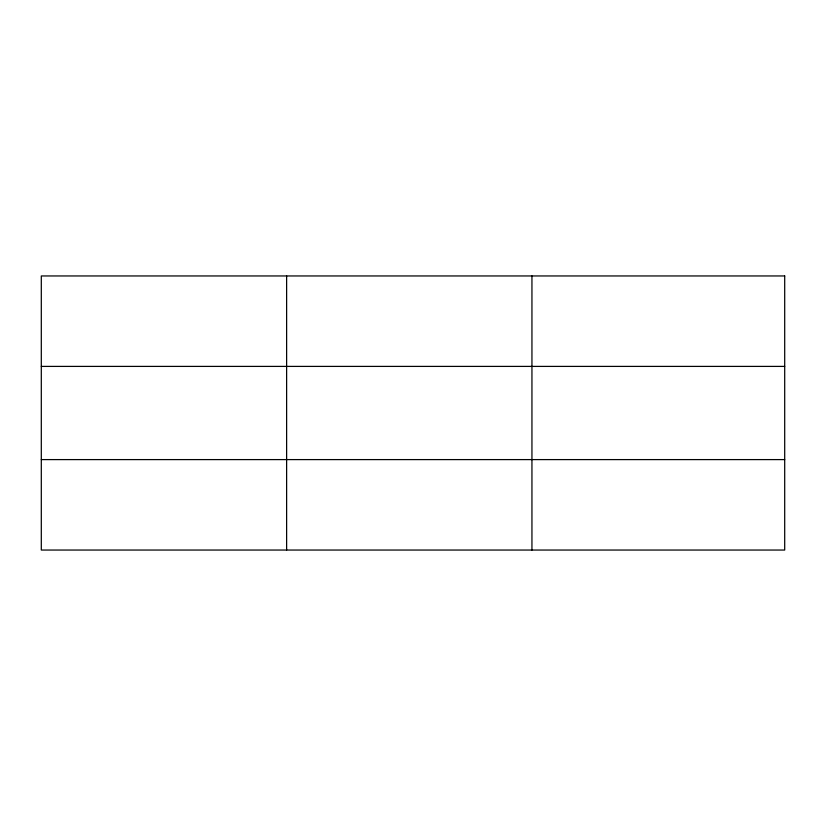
<?xml version="1.0" encoding="UTF-8"?>
<svg xmlns="http://www.w3.org/2000/svg" width="826" height="826" viewBox="0 0 826 826"><rect width="100%" height="100%" fill="white"/><g stroke="black" fill="none" stroke-linecap="round" stroke-linejoin="round"><path stroke-width="1.24" d="M286.622 550.044L286.622 275.956M531.944 550.044L531.944 275.956M41.3 366.403L784.7 366.403M41.3 459.597L784.7 459.597M784.7 275.956L784.7 550.044L41.3 550.044L41.3 275.956L784.7 275.956"/></g></svg>
